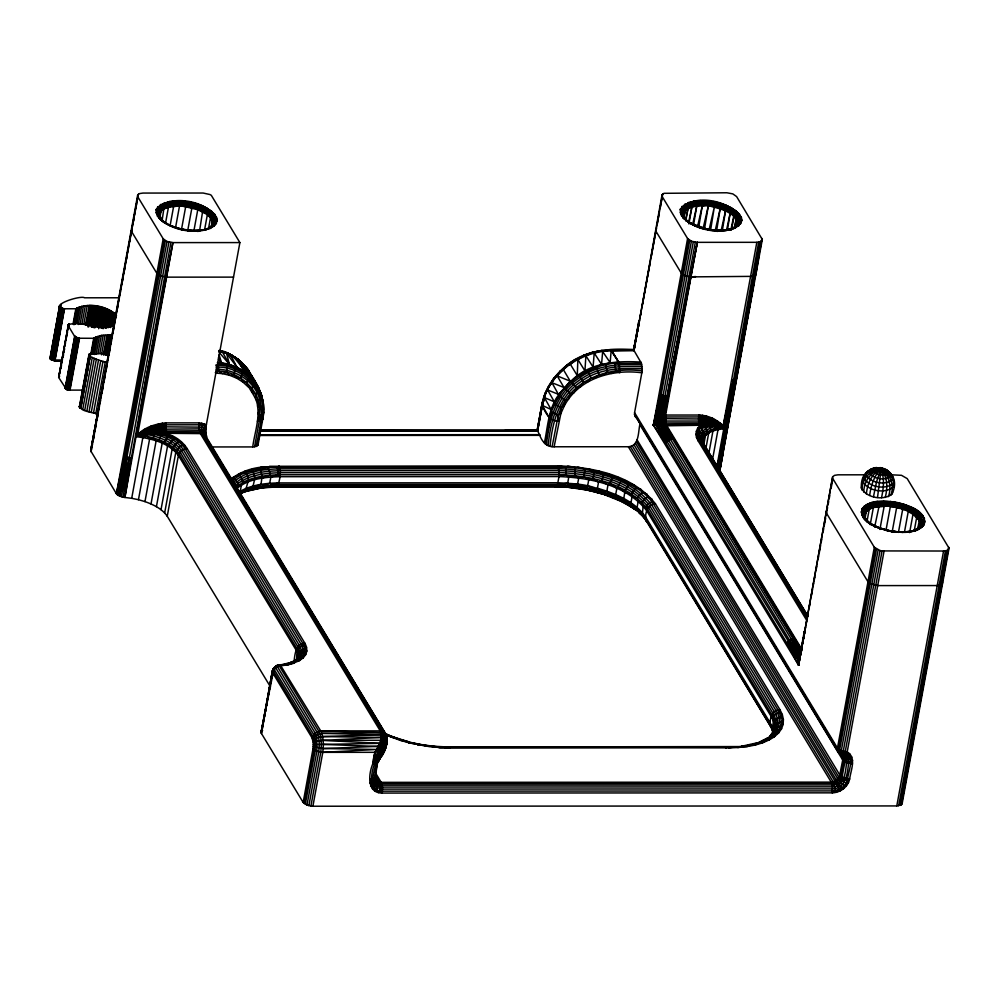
<?xml version="1.0" encoding="UTF-8"?>
<svg xmlns="http://www.w3.org/2000/svg" width="999" height="999" viewBox="0 0 999 999"><rect width="100%" height="100%" fill="white"/><g stroke="black" fill="none" stroke-linecap="round" stroke-linejoin="round"><path stroke-width="1.5" d="M80.444 405.594C78.659 411.875 93.806 411.938 98.052 414.36M239.885 242.582L172.939 242.607L167.008 241.496L163.199 238.798L137.837 196.878L137.687 194.967L139.56 193.581L142.969 193.069L203.122 193.032L209.965 194.543L211.288 195.292L239.885 242.582L204.608 434.178L386.026 734.327L386.738 740.284L380.681 749.088L379.895 756.231L377.285 762.949L372.702 764.06C368.456 773.913 366.695 793.293 382.255 793.069L832.254 792.844C840.246 792.707 847.976 786.962 849.662 779.02C850.649 770.491 856.855 757.841 847.214 751.86L841.283 750.749L837.474 748.051L634.59 412.662L642.157 370.879L641.433 363.299L633.541 349.712L639.535 320.554M158.853 216.546L159.653 212.075C165.622 205.931 174.55 207.105 182.093 205.407L182.317 201.049L195.517 203.446L207.043 208.142L214.785 214.273L217.32 220.717C208.966 240.097 157.28 230.569 156.056 209.603C168.856 192.994 211.014 200.799 217.32 220.717L213.486 222.914L211.738 226.586C219.243 206.269 160.589 195.454 159.103 216.346L160.689 218.931M216.134 221.766L216.758 217.532L211.501 211.089L201.623 205.544L188.973 201.923L188.149 202.372C177.385 198.302 148.701 202.697 159.815 219.168L167.295 224.163C145.854 212.662 166.333 198.476 182.205 202.435C193.968 201.323 231.406 217.095 206.968 229.021L210.589 228.371L216.433 223.664L216.134 221.766L214.161 226.261L210.814 226.86L209.653 228.047C233.953 203.209 137.762 190.434 163.699 221.666L163.873 222.44L161.226 219.83M687.587 238.536L653.358 425.062L798.601 665.172C797.901 660.614 796.84 654.745 800.674 651.261L672.19 438.399L665.484 424.875L664.922 421.59L664.672 416.133L697.327 242.345L756.83 242.32L760.239 241.808L762.312 239.485L736.613 196.578L732.804 193.881L726.86 192.77L663.948 193.319L662.075 194.705L662.225 196.616L687.587 238.536L691.395 241.234L697.327 242.345L665.634 415.047L666.121 424.55L801.885 649.3M735.526 227.36C747.252 205.831 679.657 193.681 684.078 218.132M737.162 212.812L734.302 215.522L737.299 222.04L736.475 226.636L737.549 220.879C730.968 209.977 717.294 208.429 706.443 205.057L706.68 200.699L719.954 203.097L731.555 207.829L739.36 213.998L741.895 220.479L738.061 222.69L736.4 225.811L741.008 223.451L741.333 217.282C729.557 200.712 694.442 192.582 680.257 209.303C681.48 230.407 733.491 239.997 741.895 220.479L741.333 217.282L736.038 210.801L726.111 205.22L713.373 201.573L712.549 202.023C701.997 199.488 678.821 199.85 681.368 215.672L687.949 222.028L695.953 226.186L684.028 218.931L680.094 212.412L680.968 211.401L680.257 209.303L681.605 208.666L681.855 206.493L683.441 206.231L684.814 204.108L686.4 204.183L688.998 202.273L690.359 202.61L694.205 201.061L695.167 201.586L696.74 206.194L693.593 224.55M716.82 466.77L723.776 428.758L723.114 426.024C716.982 419.28 707.854 415.284 698.763 415.035L665.634 415.047C660.701 415.509 655.082 419.48 656.618 424.812L653.358 425.062L660.102 393.918L688.436 239.523M252.722 446.928L256.131 446.416L258.004 445.017L262.887 418.506L263.449 403.933L261.376 394.568L258.579 387.649L249.263 372.028L241.471 362.262L231.618 355.344L218.769 350.587C234.428 351.248 239.573 366.608 249.126 376.061L248.676 379.158L246.716 382.53C249.675 390.796 256.88 397.127 257.605 406.393C259.553 420.104 254.47 433.479 252.722 446.928L210.876 446.953M215.834 371.141C241.084 369.717 267.932 396.116 257.417 421.341L260.826 420.829L262.7 419.43C266.446 402.41 259.003 385.676 249.263 372.028C242.769 361.126 231.568 353.159 219.081 350.824L232.442 355.644M372.702 764.06L374.85 752.322C380.169 747.464 386.738 740.759 385.102 732.891L380.219 730.881L320.716 730.906L315.085 732.929L312 737.824L313.261 742.532L313.049 748.538L303.159 802.422L306.968 805.119L312.899 806.23L896.79 805.931L901.373 804.819L901.922 802.122M865.421 474.812L837.961 474.825L834.552 475.349L832.666 476.735L798.601 665.172L799.038 658.391L800.811 652.597L799.125 653.084L798.601 665.172L787.075 643.368L666.033 443.281L656.168 425.337L653.358 425.062L666.033 443.281L668.531 440.184L672.19 438.399L664.635 424.862L663.811 416.321L672.889 364.498L697.327 242.345M386.576 735.601C388.124 743.793 385.389 752.684 378.484 757.642L377.285 762.949L377.984 762.15C382.48 753.483 390.821 742.931 385.102 732.891C390.409 739.735 384.39 747.677 377.909 750.823C379.433 763.186 363.311 786.25 382.58 789.11L832.579 788.885C846.178 788.76 847.851 772.127 848.576 762.062C849.225 754.919 841.495 753.446 837.399 749.837L634.515 414.46L634.59 412.662M770.179 737.137C775.736 731.168 776.373 721.615 771.852 714.834L647.364 509.04C626.985 482.917 590.746 475.861 559.34 474.637L280.407 474.775C267.67 474.937 254.545 476.423 243.057 482.305L241.383 485.089L240.247 491.308C251.973 484.665 265.759 483.129 279.021 482.917L557.942 482.767C573.438 483.703 590.322 483.753 603.983 491.92L604.532 494.73L621.128 501.373L636.201 509.777L630.681 506.206M723.139 427.684L714.235 424.175L706.355 422.852L662.749 422.977L653.358 425.062L655.769 421.228L660.102 393.918L663.061 395.629L657.292 419.505C652.022 423.526 655.606 426.398 660.689 424.75L670.279 439.085L791.308 639.173L800.886 651.872C797.127 650.948 798.488 674.525 797.989 657.092L667.082 441.608L656.168 425.337L661.55 425.649L665.409 421.054L698.538 421.041C706.793 419.18 716.857 421.815 722.714 428.034L720.878 423.663C711.076 416.72 692.994 424.263 696.503 437.437L700.062 438.249L702.422 440.996C704.72 431.83 715.746 429.795 723.776 428.758L723.114 426.024L733.578 378.971L723.776 428.758L720.142 427.36C712.275 427.984 698.551 434.415 703.82 444.13L807.342 615.272M165.634 222.615L168.444 207.293L171.878 205.682L173.626 206.418L176.798 205.282L175.874 200.886M137.687 194.967L90.709 450.811L116.408 493.718L118.257 495.429L123.064 497.215L124.887 497.465L136.039 436.675C153.446 428.121 175.986 431.618 187.113 448.539L304.882 643.231C313.112 658.466 292.507 665.309 280.682 664.71C276.923 664.722 273.202 667.195 272.377 670.991L261.463 733.503L303.159 802.422M376.111 763.548C380.869 755.893 387.487 749.213 386.975 739.397C386.301 724 386.064 748.701 384.827 749.887L374.2 760.701L373.002 762.936L374.55 763.935C371.004 772.627 367.969 791.233 382.505 791.158L832.504 790.921C839.46 790.821 846.228 785.801 847.664 778.895C848.251 771.016 854.857 759.003 845.891 753.283L845.216 751.735L882.067 550.924L943.568 551.023L946.99 550.511L949.05 548.201L907.204 478.608L901.498 475.312L891.358 474.8M740.709 221.541L739.472 224.138L735.127 228.184L727.434 230.045L730.132 213.349L727.197 210.602L725.524 210.839L722.539 208.554L720.167 208.741L717.382 206.905L714.31 207.168L711.95 205.719L702.297 205.856L701.111 204.92L700.187 200.524M372.789 785.963L370.629 786.163L375.424 778.97L376.96 783.216L374.463 788.136L372.477 789.023L372.789 785.963L375.874 781.805L375.037 775.449M874.712 526.71L879.157 505.756L878.296 501.998L877.472 501.436L867.469 504.095L861.9 508.928C859.215 523.114 878.72 528.334 889.297 531.043C900.761 532.679 916.046 534.615 924.25 524.55C926.935 510.364 907.417 505.144 896.852 502.435C885.376 500.799 870.104 498.863 861.9 508.928L862.224 511.076L864.272 513.124L865.234 519.193M773.388 733.366C774.924 727.709 774.487 721.653 771.265 716.633L646.778 510.826C626.448 484.815 590.384 477.797 559.09 476.56L280.157 476.698L278.259 474.8L277.36 467.22C261.513 465.297 243.818 468.881 231.206 479.045M383.104 752.11L383.766 751.698L377.984 762.15L381.381 754.769L380.681 749.088C384.453 746.116 388.536 741.121 386.463 735.988L386.163 740.446M892.119 493.868C905.456 464.797 859.352 456.668 861.375 488.099C866.433 497.977 883.778 501.098 892.119 493.868L892.494 492.032M377.984 762.15C381.993 753.683 389.585 745.129 386.026 734.565L203.946 434.528C202.173 431.368 203.746 426.873 206.456 424.725L199.35 422.877L166.221 422.902C155.27 423.776 142.82 427.634 136.039 436.675C151.349 438.486 168.619 442.545 178.396 455.457L296.166 650.137L297.615 653.471L296.928 659.715L299.388 654.357L306.918 651.086L304.832 648.701L302.909 643.468L185.14 448.776C179.021 439.672 168.494 435.114 158.341 432.105L142.183 434.353L140.747 432.317L153.247 426.723L162.862 424.837L199.101 424.8L206.194 426.561M270.492 686.925L167.245 516.246L178.396 455.457L181.481 450.561L185.14 448.776L184.69 445.292L182.467 445.267L181.431 442.12L178.746 441.845L177.385 439.073L174.101 438.611L172.627 436.226L168.619 435.639L166.284 430.794L166.221 422.902L145.467 433.578L143.769 430.631L137.825 433.916L136.039 436.675L145.829 379.258L172.939 242.607L137.825 433.916L142.857 437.512L147.103 436.338C158.841 439.173 171.666 443.406 178.983 453.658L296.753 648.351L298.439 652.946L296.928 659.715M199.35 422.877L199.138 428.883L200.387 433.603L380.219 730.881C384.727 741.982 372.402 750.886 373.501 761.812C383.903 760.127 387.475 745.054 386.238 735.801L383.766 731.805L383.454 732.467C384.365 739.735 380.257 747.739 374.85 752.322L322.789 752.347L316.858 751.236L313.049 748.538M312.899 806.23L322.789 752.347L323.439 744.417L322.677 736.563L320.716 730.906L280.369 665.059L277.16 665.384L273.064 669.13L261.463 733.503L261.126 732.617L272.452 670.691L273.639 668.206L277.16 665.384L288.286 664.785L294.368 663.111L291.521 662.325L281.094 664.81M712.712 458.504L718.019 429.632L723.114 426.024L713.373 419.705L698.763 415.035L699.25 424.538L705.531 435.289L703.858 444.405M890.708 495.442C895.678 483.853 888.448 469.93 876.248 467.507L871.915 468.718L867.532 471.578L864.185 475.899L862.636 481.181C867.694 491.071 885.039 494.193 893.393 486.963L893.893 481.481L892.357 476.236L889.31 471.978L885.688 469.28C883.74 468.019 873.938 466.521 877.909 470.791C879.669 472.689 887.287 471.84 883.391 468.818C871.628 468.581 861.725 478.121 862.062 490.072M296.491 659.552L297.565 649.899L300.1 646.877L303.833 645.229L306.606 647.227L304.832 648.701L303.259 657.991L297.44 658.641L292.932 661.85C299.912 659.352 306.094 651.348 300.986 644.155L183.217 449.463C175.374 438.823 161.925 432.617 148.764 432.967L136.039 436.675L172.939 242.607M249.038 489.822L240.272 493.518L247.902 490.709L253.084 486.026L256.681 486.7L278.609 484.565L559.702 484.453L577.522 485.839L595.392 489.398L597.427 488.199C615.347 493.593 634.577 501.073 645.641 517.045L770.129 722.839L772.402 727.722L773.139 733.366L774.6 721.428L777.172 718.518L780.968 717.045L782.354 714.685L779.982 709.715L655.481 503.908C632.916 475 592.819 467.207 558.054 465.834L269.605 466.308L268.394 467.682L252.26 470.392L233.279 477.16L238.087 483.354L238.474 485.277L236.726 488.561C248.751 478.658 265.16 477.06 280.157 476.698L280.382 470.691L279.121 465.971L277.36 467.22L260.652 467.282L259.99 468.743L262.15 476.211L261.001 484.315L238.836 493.531M691.395 241.234L658.953 417.982L658.016 419.605L658.566 424.75L659.69 425.562L660.689 424.75L666.121 424.55L708.815 424.063L710.876 430.007L708.728 432.929L705.669 449.65M646.778 510.826L645.891 506.83L648.339 503.671L651.922 501.773L655.481 503.908C647.352 503.996 644.517 513.886 646.003 520.491L771.415 727.734L645.566 518.831C632.454 499.25 607.954 494.293 587.624 485.864L588.773 479.645L592.782 478.521L598.576 481.98L601.523 480.806L604.095 473.713L608.091 473.688C624.163 482.017 643.256 487.999 653.521 504.145L778.009 709.952C793.556 740.159 746.715 747.989 726.648 747.19L439.435 747.027M773.288 733.666C770.491 728.209 774.787 722.664 773.051 717.045L775.574 714.01L779.295 712.337L779.982 709.715C772.327 709.715 769.792 718.331 770.054 724.637L773.588 732.255L770.491 726.298M375.424 778.97L375.999 780.494L381.206 782.354L831.218 782.13L835.102 781.193L839.347 776.997L842.719 760.014L842.344 756.568L840.746 753.895M865.621 520.204L864.984 517.769L861.712 515.122L864.048 506.281L872.002 502.447L873.263 502.859C890.284 498.888 908.915 504.358 922.452 515.084L925.037 521.565L922.102 527.197L915.584 529.632L914.522 530.769L915.658 530.931M705.531 435.289L707.392 431.955L703.883 423.938L704.745 416.933L702.409 415.272L701.685 416.533L698.513 416.958L665.384 416.97L662.674 421.79L656.618 424.812L668.531 440.184L661.55 425.649L665.908 425.761L801.972 650.699L801.298 650.911L793.231 638.486L788.124 641.708L797.876 659.602L798.601 665.172L800.274 654.882L798.238 661.9M832.666 476.735L798.601 665.172L798.863 656.256L800.249 652.472L793.231 638.486M642.157 370.879C611.076 366.645 575.274 377.61 561.176 407.767L560.839 413.623L554.12 446.778C546.977 447.29 542.032 441.595 539.76 435.352L537.175 429.907L542.12 403.421C545.267 387.912 554.957 374.488 567.32 364.885C585.876 349.65 610.789 348.176 633.716 349.687L638.948 323.464M114.448 324.875C100.437 331.905 85.265 321.428 70.879 324.013L68.694 324.513L58.666 377.385L68.419 324.725L58.716 377.56L66.384 389.26L69.68 390.109L82.792 390.109M108.079 355.02L112.125 335.252L101.324 335.402L93.719 338.299L78.459 338.236L74.663 336.401L68.232 325.749L69.043 324.325L68.194 328.896M246.928 368.469L254.658 381.343L253.971 384.802L251.698 387.849L252.685 392.919L255.594 393.956L258.104 391.283L258.866 388.599L249.263 372.028L251.261 375.836M259.503 430.332L537.387 430.507L541.92 404.408L544.817 394.48L553.871 378.072L555.194 377.884M320.716 730.906L380.919 732.629L386.188 737.15C386.738 740.684 382.792 752.172 378.946 746.34L323.289 748.513L313.299 746.615M701.685 416.533L701.523 424.138L720.142 427.36L718.019 429.632L715.159 428.459L714.947 426.448L718.556 422.602M216.159 218.956L212.962 221.129L211.738 226.586M588.773 479.645L583.828 476.748L578.783 477.934L574.812 475.499L568.818 476.898L565.884 474.787L565.659 467.22L558.054 465.834L559.34 474.637L557.542 484.428L555.694 486.85L276.76 486.988L261.588 487.899L241.246 492.47M206.431 439.335L205.956 429.445L201.648 427.147L165.896 426.86C155.844 425.312 145.155 429.57 137.113 435.489L147.178 429.795L151.361 426.136L156.468 425.836L158.741 423.801L159.678 425.199L161.501 434.353L159.103 439.835L156.131 440.809L144.967 501.598C153.334 504.645 162.075 508.653 167.245 516.246M386.226 742.519L384.59 739.71L381.094 737.437L323.226 740.346L380.557 740.309L380.956 742.07L384.078 745.616L384.915 745.192L384.116 751.648L374.55 763.935L375.062 759.59L377.235 758.99C378.559 760.027 381.056 757.866 379.233 756.892L379.233 758.079C384.39 754.42 384.303 747.252 379.62 743.356L323.226 740.346L317.232 740.983L313.261 742.532M737.087 224.85L737.299 222.04L737.524 223.451M863.373 508.454L865.559 511.638L864.447 517.145C865.908 495.354 925.773 506.431 919.642 526.96L921.228 523.813L923.888 522.639L924.437 518.356L919.192 511.888L914.784 508.903L903.371 504.07L890.159 501.436L890.309 506.793L886.088 529.77M919.642 526.96L920.666 521.977L923.85 519.792M107.28 355.02L102.934 353.546L89.435 354.021L79.783 407.604L89.485 355.382M273.788 669.642L272.977 669.867L270.654 682.404M116.521 315.384C106.294 305.444 88.574 302.335 75.849 308.766L64.51 308.766C47.378 305.644 80.857 294.955 84.578 297.802L118.856 297.777M616.708 350.149L609.178 349.987L611.163 350.661L610.152 362.649C593.556 368.044 576.46 374.5 564.934 388.449C548.638 401.411 548.339 424.35 544.38 442.969M805.594 627.31L798.601 665.172L798.613 658.703L800.811 652.597M595.392 489.398L595.491 492.07L610.839 496.241M702.747 444.268L702.035 437.937L696.291 431.218L698.638 430.744C703.009 432.804 704.345 438.324 702.584 442.569M798.601 665.172L799.287 656.118L800.798 653.808L798.638 661.575L800.211 655.219L797.876 659.602L787.075 643.368L788.124 641.708M253.084 486.026L254.995 477.734L252.41 468.893L259.99 468.743M206.643 438.723L205.095 431.131L199.138 428.883L157.355 429.233L144.63 432.142L138.362 434.415L137.55 435.901M832.829 478.646L874.325 547.252L880.044 550.549L842.919 753.034L842.781 754.37L846.478 759.54L846.528 762.712C845.591 771.49 844.667 786.688 832.479 786.837L382.467 787.075C377.747 787.324 373.426 782.904 374.488 778.146L377.834 760.251L383.653 752.647L385.402 748.875L386.925 737.687M215.309 372.565L218.581 371.241L218.244 363.673L221.553 362.849C236.825 364.885 251.461 373.701 258.579 387.649M159.103 216.346L159.415 213.474L163.973 208.029L162.163 204.52L160.589 204.445L159.228 206.556L157.642 206.818L157.405 208.978L156.056 209.603L159.078 214.535L159.415 213.474M262.962 413.586L257.305 445.804M272.889 670.242L261.126 732.617L274.151 667.819L277.435 666.258L288.286 664.785L287.724 663.935L276.224 665.921L272.452 670.691L273.813 669.38M375.387 776.435C373.851 780.818 377.634 785.476 382.192 785.177L832.204 784.952C836.725 784.889 841.133 781.618 842.07 777.122L844.867 761.925C846.84 754.932 835.888 754.857 837.474 748.051L874.325 547.252M254.595 381.905C248.289 373.464 238.636 369.168 229.533 364.523L222.215 351.685L218.893 350.674L227.073 353.022L237.912 359.328C245.367 371.878 257.23 381.855 261.838 396.004L260.976 398.439L258.304 400.699L257.605 406.393L259.765 407.917L262.537 406.118L263.449 403.933M259.765 407.917L258.154 413.773L259.965 415.459L259.265 421.203L254.558 446.79M262 420.217C268.544 392.457 243.581 365.909 215.896 367.058M574.812 475.499L575.287 467.982L578.084 467.12L613.149 476.673L617.394 476.973L621.678 480.094L626.073 480.719L629.532 483.903L633.99 484.865L636.6 488.036L640.996 489.323L642.744 492.445L646.977 494.043L647.889 497.052L651.835 498.938L651.922 501.773M798.463 661.738L800.798 653.808M693.306 241.833L664.959 396.241L662.412 415.809L658.416 421.016L653.358 425.062L658.016 419.605L665.634 415.047M417.782 745.192L417.919 743.943L399.675 740.147L386.65 735.264M554.333 377.809L544.967 393.693L542.195 405.731C545.604 412.612 549.587 421.99 558.816 421.191L558.229 415.309L561.176 407.767L564.11 406.243C578.583 378.259 612.487 368.843 641.907 372.789M383.841 751.236L379.857 757.941L378.484 757.642L375.349 761.625L374.2 760.701L374.85 752.322C379.508 746.428 383.791 738.835 382.093 731.106L202.273 433.841L201.386 430.994L201.898 423.089L199.101 424.8M156.781 211.688L155.894 212.7L157.367 214.573L157.168 215.934L163.711 222.253C176.373 229.77 191.533 231.293 205.894 229.895L212.5 226.586M604.095 473.713L598.326 470.929L594.667 471.253L588.274 468.718L585.002 469.33L583.828 476.748M188.149 202.372L187.55 206.081L185.664 206.768L176.798 205.282M640.871 362.075C619.03 360.826 595.516 362.013 577.272 375.599C563.598 385.914 555.107 401.623 549.075 417.382L542.257 405.394L542.245 402.847L548.813 385.676L550.374 385.127M807.429 618.681L699.899 440.921L696.503 437.437L698.014 440.684L702.896 442.707L704.258 445.804C697.352 437.724 703.071 428.096 711.363 424.388L717.195 424.438L721.778 427.06L708.815 424.063L708.953 423.101L717.906 423.414L722.427 426.523L711.875 422.702L698.538 421.041M900.136 531.98C886.925 531.393 873.538 527.772 863.698 518.394L861.101 511.913L862.224 511.076M712.549 202.023L711.95 205.719M798.563 661.65L799.038 658.391M294.83 662.449L295.03 661.076C299.613 657.28 303.384 650.948 299.25 645.254L181.481 450.561C173.214 439.585 158.903 433.491 145.467 433.578M165.347 240.709L125.787 456.243L119.655 496.178L167.008 241.496M304.832 648.701L299.525 651.373L297.864 656.693L298.301 655.881M163.199 238.798L116.408 493.718L124.488 455.319L118.257 495.429L125.787 456.243L124.488 455.319L164.048 239.785M125.787 456.243L127.447 457.03L121.291 496.778L129.358 457.642L168.918 242.095M689.735 240.447L656.243 421.228L653.358 425.062L660.689 416.745L663.061 395.629L666.995 396.615L664.085 415.247L665.384 416.97L662.712 424.787L672.19 438.399L663.711 424.825L662.412 415.809L666.995 396.615L695.329 242.22M79.558 407.342L79.783 405.931L80.507 408.179L90.022 356.356L88.886 355.12L89.435 354.021M97.89 415.684L98.364 412.699L96.878 420.329M265.672 711.063L266.146 708.091M266.608 705.107L267.307 700.649L266.77 701.485M542.357 405.594L542.819 402.647L542.257 405.394L551.123 409.515L551.473 412.05L545.229 443.956M127.447 457.03L129.358 457.642L123.064 497.215L131.381 458.017L170.941 242.482M664.884 415.097L672.889 364.498L690.771 276.885L753.908 276.348L755.781 274.95L759.24 253.609M716.745 230.007L720.167 208.741L715.359 229.945M722.339 230.644L725.524 210.839L721.178 230.469M703.159 436.888L702.484 441.034C700.162 433.266 708.491 428.034 714.947 426.448L706.318 423.913L700.511 427.772L697.589 428.359L698.638 430.744L698.326 437.412L699.899 440.921M92.969 327.41L96.428 306.006L92.058 327.272M97.652 326.835L100.874 306.905L96.803 326.611M99.85 327.46L103.072 307.517L98.701 328.721M717.419 468.281L758.678 242.183M86.901 325.249L90.16 305.432L85.789 325.237M88.674 326.885L92.158 305.519L87.825 326.835M104.258 327.472L107.268 309.028L103.247 328.683M104.758 354.795L108.017 334.965L103.646 354.77M106.781 354.895L110.027 335.052L105.994 354.845M587.624 485.864L586.176 489.935L598.688 492.557M704.47 229.221L708.254 206.194L703.046 228.734M106.156 328.359L109.191 309.915L105.494 328.034M108.142 327.772L110.951 310.851L107.605 327.46M544.817 394.48C555.968 368.706 583.778 351.086 611.8 350.649L633.953 350.649L662.075 194.705M661.4 394.842L657.292 419.505L658.016 419.605L653.358 425.062M698.701 227.31L702.297 205.856L706.443 205.057M731.43 229.92L734.302 215.522M798.763 661.425L800.274 654.882M109.965 327.222L112.537 311.838L109.515 326.923M91.833 447.627L92.333 444.655M92.832 441.695L98.127 410.502M111.588 326.698L113.936 312.837L111.239 326.423M268.232 696.216L267.62 699.163L272.377 670.991M718.631 469.38L760.239 241.808M634.515 414.46L838.748 752.934L844.18 757.467L849.412 756.867L849.887 754.058L843.094 756.056L837.836 751.51M382.605 743.606L383.216 738.548L381.218 734.839L321.815 733.353L316.021 735.014L312.562 739.035M734.577 228.284L736.45 218.207L739.535 215.759M641.433 363.299L614.71 363.474L610.152 362.649L601.997 350.549C581.68 353.584 562.674 365.085 551.935 382.717L559.24 395.854L565.297 400.549L568.518 399.225L570.491 393.793L573.975 392.757L576.623 387.687L580.344 386.988L583.553 382.367L587.462 382.055L591.121 377.947L595.154 378.084L599.163 374.538L603.234 375.174L607.467 372.215L611.5 373.401L615.846 371.041L619.755 372.802L619.268 363.311L611.8 350.649L633.766 350.299L638.823 321.341L633.628 350.037L600.936 350.612L592.045 352.472L583.354 355.519L583.428 356.193M688.923 223.988L691.87 207.18L690.359 202.61M719.455 470.279L754.32 280.894L719.705 471.278M685.739 220.979L688.199 207.692L686.4 204.183M542.12 403.421L537.262 430.232L260.177 430.032M683.716 218.494L685.514 209.553L683.441 206.231M759.789 250.587L761.962 238.499M91.059 451.785L137.837 196.878L90.709 450.811L97.939 411.438M51.523 359.802L49.975 358.341L59.64 305.781L61.039 307.992L51.523 359.802L53.334 360.402L54.995 360.577L64.51 308.766M50.087 358.604L59.528 306.668L60.802 307.879L51.299 359.69M50.275 358.878L59.678 306.93L60.802 307.879L59.528 305.969L61.039 307.992L59.578 305.869M50.387 359.016L60.427 304.845M50.537 359.153L60.04 307.342L60.802 307.879L59.49 306.069L60.802 307.879L60.202 307.48L50.699 359.29M50.887 359.428L60.39 307.617M51.086 359.565L61.364 303.958M51.761 359.915L61.276 308.104M52.023 360.015L61.526 308.204M52.273 360.115L61.788 308.304M52.535 360.202L62.05 308.391M52.797 360.277L62.313 308.466M53.072 360.352L62.575 308.541M53.334 360.402L62.837 308.591M53.596 360.452L63.099 308.641M53.846 360.502L63.349 308.691M63.599 308.716L54.096 360.527L61.751 360.552L54.333 360.552L63.836 308.741M64.073 308.753L54.558 360.564L61.926 360.577L54.783 360.577L64.298 308.766M62.487 359.428L58.916 376.536M62.925 356.443L64.436 348.763M64.885 345.779L65.559 342.669M65.996 339.685L67.52 332.005M67.957 329.021L68.919 324.388M60.927 368.519L61.488 365.472M62.887 357.854L63.574 354.757M63.998 351.76L64.56 348.713M73.052 324.001L75.849 308.766M73.614 323.601L76.411 308.354M73.951 324.737L77.023 307.979M74.613 324.375L77.685 307.617M75.325 324.051L78.397 307.28M76.886 323.464L79.957 306.705M76.049 337.525L74.663 336.401L76.561 337.749L67.058 389.56L65.147 388.211L67.42 389.697L76.923 337.887L74.663 336.401L76.386 337.674L66.883 389.485L65.147 388.211L67.607 389.76L77.11 337.937L74.663 336.401L76.211 337.6L66.708 389.41L65.147 388.211L67.795 389.81L77.31 337.999L74.663 336.401L75.899 337.45L66.546 389.335L65.147 388.211L74.663 336.401L77.697 338.099L68.182 389.91L65.147 388.211L66.234 389.173L75.749 337.362L74.663 336.401L77.497 338.049L67.994 389.86L65.147 388.211L66.384 389.26M65.959 388.998L75.474 337.187M78.297 324.513L81.656 306.231M80.107 324.151L83.454 305.869M68.569 389.985L78.084 338.174M68.956 390.047L78.459 338.236M69.331 390.085L78.834 338.274M69.68 390.109L79.196 338.299M81.98 323.901L85.34 305.619M70.017 390.122L79.533 338.311M83.904 323.751L87.263 305.469M85.552 325.237L89.198 305.419M87.5 325.274L91.146 305.469M89.56 325.412L93.194 305.607M91.421 327.173L95.33 305.844L90.884 325.562M93.619 327.522L97.527 306.181M89.86 356.256L80.345 408.067L79.783 405.931L79.371 406.93L88.986 354.445M89.298 354.121L79.483 407.205L79.783 405.931L80.195 407.967L89.698 356.156M89.41 355.919L80.045 407.842L79.783 405.931L79.371 406.93M80.669 408.266L90.022 356.356M80.844 408.354L90.185 356.456M90.921 353.534L93.719 338.299M96.116 326.448L99.75 306.643L94.93 327.784M91.196 354.657L94.281 337.899M91.821 354.27L94.893 337.512M92.482 353.921L95.554 337.15M82.767 409.29L92.27 357.48L90.36 356.543M93.194 353.584L96.266 336.825M98.339 327.01L101.973 307.205M94.468 354.52L97.827 336.238M84.765 410.177L94.281 358.366L92.27 357.48M100.524 327.672L104.158 307.867M96.166 354.046L99.525 335.764M86.863 411.026L96.366 359.215L94.281 358.366M97.964 353.683L101.324 335.402M102.622 328.434L106.256 308.629L101.811 328.147M89.011 411.813L98.526 360.002L96.366 359.215M99.85 353.434L103.209 335.152M104.895 327.747L108.242 309.465M101.498 354.82L105.132 335.002M91.221 412.537L100.737 360.726L98.526 360.002M107.018 327.135L110.09 310.377M103.421 354.77L107.055 334.952M108.978 326.573L111.776 311.338M93.469 413.211L102.984 361.401L100.737 360.726M105.37 354.807L109.003 335.002M110.464 327.572L113.262 312.337M95.754 413.823L105.257 362.013L102.984 361.401M112.325 325.549L114.56 313.349M107.43 354.945L111.064 335.14M91.858 447.602L92.407 444.567M92.969 441.533L94.368 433.966M94.93 430.931L96.316 423.351M98.889 409.79L99.388 406.655M99.95 403.584L100.524 400.512M101.96 393.032L103.334 385.177M103.921 382.355L105.307 374.438M105.882 371.69L107.28 363.698M107.842 360.639L108.404 357.567M108.966 354.495L110.377 346.828M110.939 343.756L111.501 340.696M112.899 333.029L114.311 325.362M116.284 314.623L114.061 325.449M116.846 311.551L118.257 303.883M118.819 300.811L119.38 297.752M119.942 294.68L120.504 291.608M121.915 283.941L123.327 276.273M123.888 273.202L125.287 265.534M125.849 262.462L127.26 254.795M127.822 251.736L128.384 248.664M129.795 240.996L130.357 237.924M130.919 234.865L132.043 228.721L131.506 231.418L156.855 273.339L160.664 276.036L166.608 277.148L233.541 277.123M132.879 224.213L134.253 216.708M134.803 213.711L135.352 210.702M135.901 207.705L136.463 204.695M137.837 197.19L138.386 194.181M159.74 218.581L161.301 209.877L159.228 206.556M162.238 219.555L163.973 208.029M170.255 224.8L173.626 206.418M175.537 227.685L179.47 206.244M129.358 457.642L131.381 458.017L124.887 497.465L131.706 498.314L142.857 437.512L140.809 435.252L154.433 433.966L168.619 435.639L164.498 442.145L162.175 443.156L151.011 503.946M181.443 229.745L185.664 206.768L182.093 205.407M187.65 230.956L191.87 207.979L192.944 207.255L194.093 203.671M144.967 501.598L138.461 499.7L149.625 438.911L147.103 436.338L140.809 435.252M193.818 231.244L197.752 209.79L199.738 205.469M199.625 230.519L202.697 210.914L204.832 207.705M204.508 230.182L207.33 214.86L206.643 213.249L209.178 210.277M156.418 506.668L167.582 445.879L174.101 438.611M208.529 228.559L210.502 217.832L209.753 215.809L192.944 207.255M211.214 227.01L212.337 220.879L211.888 218.469L214.96 216.021M161.014 509.69L172.178 448.901L175.587 444.18L178.746 441.845M164.66 512.912L175.824 452.122L179.008 447.327L182.467 445.267M239.148 494.218L242.994 492.132L246.116 488.374L248.589 479.782L247.652 475.836L245.017 471.103L252.26 470.392M256.131 446.416C260.065 427.023 267.008 403.633 253.009 386.363C244.181 375.199 229.995 369.355 215.959 369.093M263.224 487.025L260.527 487.699L262.6 487.574L264.173 485.439L269.705 483.266L270.841 477.047L268.394 467.682M275.437 486.014L276.76 486.988L278.072 485.851L280.157 476.698M263.686 720.404L267.307 700.649L261.226 731.78L263.124 723.438M267.595 699.125L270.105 685.439M293.943 662.3C294.855 655.394 295.242 643.406 304.882 643.231L303.833 645.229M304.008 803.408L313.898 749.525L313.823 739.597L312.587 736.026L272.864 670.379L272.615 672.714L312 737.824M305.307 804.332L315.197 750.449L315.11 738.611L313.636 734.365L273.951 669.105L280.369 665.059L278.796 664.947L277.435 666.72L316.82 731.83L318.656 737.112L319.368 744.442L318.756 751.835L308.866 805.718M306.968 805.119L316.858 751.236L316.758 737.761L315.085 732.929L275.699 667.819L275.637 666.832L277.435 666.72M310.889 806.106L320.779 752.222L321.428 744.417L320.679 736.713L318.743 731.143L279.358 666.033L277.959 665.434L281.331 665.796L281.718 664.922M378.134 759.128L375.087 778.296L369.755 782.841L371.815 783.391M260.402 430.981L537.587 430.844L542.819 402.647L537.762 430.169M546.528 444.867C548.688 419.23 557.017 391.633 580.194 377.347C598.089 364.61 620.754 363.773 641.857 364.91M548.189 445.666C550.337 420.392 558.366 393.082 581.268 378.983C598.925 366.408 621.328 365.696 642.132 366.795M550.087 446.266C552.247 421.478 559.89 394.53 582.417 380.694C599.762 368.319 621.803 367.782 642.232 368.831M552.11 446.653L558.229 415.309L560.839 413.623L564.11 406.243L565.297 400.549M567.682 483.116L559.702 484.453L557.966 486.863L554.37 485.864L555.694 486.85L567.257 487.312L568.531 484.865L567.682 483.116L568.818 476.898M578.783 477.934L576.698 488.336L566.858 487.087L574.413 487.162M597.427 488.199L598.576 481.98M603.983 491.92L606.855 491.133L607.991 484.915L609.914 483.553L613.149 476.673M633.953 350.649L662.225 196.616M634.402 348.501L634.939 345.554M636.288 338.199L636.838 335.264M637.374 332.317L638.998 323.489M640.384 315.946L640.946 312.874M642.345 305.207L643.756 297.527M644.318 294.455L645.729 286.788M646.291 283.716L646.852 280.644M647.427 277.572L648.826 269.905M649.387 266.833L649.962 263.761M651.36 256.094L652.772 248.414M653.334 245.342L654.745 237.675M655.307 234.603L656.43 228.459L655.881 231.156L681.243 273.077L685.052 275.774L690.771 276.885M657.267 223.951L657.817 220.954M658.366 217.944L658.915 214.947M660.289 207.43L662.774 193.918M619.755 498.239L620.379 500.749L629.582 505.494L627.509 504.545L626.698 501.935L623.788 498.501L619.755 498.239L615.696 494.58L616.845 488.374L621.678 480.094M623.788 498.501L625.112 490.259L629.532 483.903M554.12 446.778L628.334 446.74C639.298 446.303 638.111 432.018 639.835 424.625L842.719 760.014L846.528 762.712L852.459 763.823L850.624 762.249L842.719 760.014M641.857 514.298L633.828 508.641L630.968 502.797L632.105 496.578L631.668 494.093L633.716 490.571L636.6 488.036M638.436 511.663L644.879 518.394L639.223 512.937L637.075 507.38L638.224 501.161L637.374 498.189L639.585 494.78L642.744 492.445M642.744 516.046L646.915 521.928L642.345 514.423L643.144 505.944L642.132 502.447L644.48 499.163L647.889 497.052M708.753 453.821L712.936 431.031L715.159 428.459L715.521 426.086L711.363 424.388L713.373 419.705L712.449 418.256L704.17 419.018L664.71 418.668L660.489 419.992L654.72 423.588M723.114 426.024L756.83 242.32M719.68 468.931L761.413 241.196M719.692 471.64L722.752 455.02M762.312 239.485L719.73 470.729M801.21 651.211L801.76 648.226M803.121 640.784L803.671 637.799M806.156 624.275L806.705 621.241M807.267 618.206L807.829 615.172M809.215 607.592L809.777 604.557M811.163 596.965L812.562 589.385M813.111 586.351L813.673 583.316M814.222 580.282L814.784 577.247M816.183 569.655L816.732 566.62M818.131 559.04L818.681 556.006M819.242 552.971L820.629 545.379M821.19 542.357L821.752 539.323M823.139 531.73L823.7 528.696M824.25 525.661L825.649 518.081M826.198 515.047L826.76 512.012M827.035 510.489L827.584 507.492M828.134 504.483L828.695 501.486M829.245 498.476L829.794 495.467M831.168 487.962L832.554 480.457M863.011 479.345L861.375 488.099M863.76 492.045C863.898 480.806 871.54 470.791 882.529 468.406L887.474 470.679M866.358 493.881C867.332 484.265 871.315 473.526 880.743 469.33L886.987 470.192L890.509 473.376L892.944 477.947L893.531 483.254C885.464 490.247 868.718 487.225 863.823 477.672C868.256 469.255 879.744 467.182 887.836 471.178L890.996 474.775L890.733 476.073C884.839 481.193 872.564 478.983 868.993 471.99L870.254 469.58L874.687 467.894C881.955 468.531 889.722 472.427 892.619 479.545C885.401 485.801 870.379 483.104 865.996 474.537L866.32 472.952C872.152 467.207 881.667 468.181 888.186 472.165L887.999 473.089C883.815 476.71 875.149 475.149 872.614 470.204L873.513 468.494C887.824 466.958 892.744 485.764 888.361 496.653M864.11 517.307L864.672 514.248L867.644 509.552L865.658 506.156M864.884 519.293L866.283 511.638L870.691 507.829L889.672 505.756M869.679 495.454C870.903 485.439 874.25 475.287 881.543 468.094L882.429 468.718M869.23 522.664L874.487 525.711L866.957 521.59L869.217 509.453L874.575 506.543L878.371 506.805M873.488 496.665L876.485 481.968L880.743 469.33L880.094 467.507L879.57 468.181M870.216 524.675L873.313 507.817M877.534 497.427L880.806 471.715L880.743 469.33L879.457 467.832L876.735 467.994M881.543 497.677C883.491 488.449 884.939 478.184 880.743 469.33C887.899 476.71 887.699 488.099 885.239 497.427M875.174 548.239L838.323 749.038L838.573 752.359L843.131 754.982L847.214 751.86L884.065 551.061M879.907 529.433L884.127 506.456L883.603 501.086M876.473 549.15L839.622 749.962L839.697 753.159L841.895 755.144L843.131 754.982L841.445 754.844L841.283 750.749L878.133 549.937M375.999 780.494L378.346 782.754L381.768 783.578L831.767 783.341L837.199 781.543L840.559 777.06L843.668 760.139L842.944 756.942L841.433 755.132L842.944 756.942M892.082 532.317L896.59 507.804L895.204 506.543L879.157 505.756M898.438 532.417L902.659 509.44L900.623 507.817L890.309 506.793M904.57 531.53L908.228 511.613L905.756 509.527L896.59 507.804M909.614 532.604L912.999 514.223L910.364 511.613L902.659 509.44M914.21 530.906L916.732 517.12L920.266 513.886M917.569 529.37L919.542 519.28L922.626 516.845M919.867 526.298L920.429 523.239L917.407 516.595M896.79 805.931L943.568 551.023M898.638 805.806L945.416 550.899M900.199 805.419L946.99 550.511M901.373 804.819L948.713 547.215M902.072 804.033L949.05 548.201M117.145 494.592L124.488 455.319M895.204 506.543L895.903 502.847M681.605 208.666L683.853 211.763L682.704 217.957C682.18 210.027 690.272 207.617 696.166 205.332M537.387 430.507L542.157 405.944M683.915 216.945L685.102 210.851L683.853 211.763M112.75 325.936L115.122 313.861M635.414 443.281L838.673 780.256L844.118 785.726L843.518 788.798L841.645 787.899L837.199 781.543L633.965 444.717M666.121 424.55L663.673 423.738L654.807 424.438L660.489 419.992L662.886 416.633L666.995 396.615M734.365 228.134L736.163 219.093M719.143 470.492L721.865 456.73L719.118 457.717L717.007 468.344M591.895 353.234L592.357 352.21L594.218 353.009L601.548 364.335L605.506 364.76L618.718 362.088L611.376 350.649M718.256 469.518L720.691 457.342M803.546 637.712L799.25 658.416M262.7 419.43L263.661 412.2M258.004 445.017L257.854 443.106M542.245 402.847L544.28 400.661M826.335 511.276L826.485 513.186L867.981 581.793L870.141 583.691L877.734 585.601L937.237 585.564L940.646 585.052L942.706 582.742M804.145 632.055L804.332 631.131L799.974 655.369L800.936 652.697M893.393 486.963L893.768 485.114M845.216 751.735L844.492 754.345L841.133 753.845M90.21 325.474L94.256 305.706M94.268 327.647L98.639 306.406M101.174 327.897L105.22 308.229M147.103 436.338L147.527 434.328L146.741 433.966M685.739 219.343L687.924 208.754L685.514 209.553M730.931 229.708L733.741 216.146L731.181 212.949L733.716 209.977M113.149 326.323L115.647 314.373M664.959 396.241L660.689 416.745L661.912 417.058L662.749 422.977L657.879 425.462L667.082 441.608M726.573 229.932L730.132 213.349L731.181 212.949M688.611 222.228L691.87 207.18L701.111 204.92M592.782 478.521L594.667 471.253M773.838 730.881L776.073 724.15L781.393 721.653L783.403 719.58L782.354 714.685L779.295 712.337M692.657 224.425L696.74 206.194L702.297 205.856L697.452 227.01M108.741 355.095L109.428 352.06M79.47 406.268L79.658 406.031M709.065 229.97L714.31 207.168L710.576 230.257L707.754 229.745M385.04 749.575L384.315 751.198L385.814 747.115L385.164 744.467L385.09 748.526L385.701 745.754M215.559 373.102L222.253 373.601L226.536 372.402L227.01 370.404L226.973 364.947L221.553 362.849L217.37 362.562M375.249 777.434L378.346 782.754L376.735 789.772L378.484 792.607C382.255 786.962 379.37 780.069 375.299 775.461M717.382 206.905L718.531 203.321M383.042 747.19L381.281 753.82L382.842 753.246M900.623 507.817L901.86 504.245M149.625 438.911L153.259 437.887L154.433 433.966L152.035 432.53L150.037 427.834M382.292 753.471L382.629 752.334M890.221 530.781L879.432 528.371M780.968 717.045L783.403 719.58L783.141 724.3L781.543 728.771L778.646 732.929L775.286 734.028L774.487 736.675C761.151 745.791 744.405 747.564 728.646 747.864L439.81 747.689L409.44 742.919L399.675 740.147L399.001 739.173L380.919 732.629L321.815 733.353M703.883 423.938L709.178 422.127L710.601 418.544L705.918 415.921L698.438 418.993L701.198 420.292L704.17 419.018L707.03 419.455L718.156 423.077L720.916 424.313L719.205 426.336L723.776 428.758M543.119 401.211L545.616 393.119M382.629 752.559L384.915 745.192M313.374 744.567L379.62 743.356L380.956 742.07L380.557 744.717L376.336 750.424L380.032 744.218L376.623 750.749L380.681 749.088L377.26 757.354L378.484 757.642M377.909 750.823L375.062 759.59L374.85 752.322L380.681 749.088M864.422 477.772L865.546 474.375M722.539 208.554L724.213 205.132M799.188 658.216L800.124 655.431L797.989 657.092L789.572 640.272L799.125 653.084L791.308 639.173M378.434 760.614L378.521 759.64M905.756 509.527L907.479 506.131M312.987 740.646L316.758 737.761L322.677 736.563L381.094 737.437L382.492 735.926L385.901 738.573L385.239 740.446L381.718 745.941L376.823 750.973C380.781 747.964 383.266 742.881 382.205 737.886M703.421 438.012L704.794 434.265M251.698 387.849L248.439 387.15L243.132 382.23L236.888 378.271L233.991 374.712L235.152 367.495L226.973 364.947L218.244 363.673M711.925 230.457L724.774 230.607L730.406 229.72L733.578 228.209L727.434 230.045M717.207 231.506L718.031 230.294L724.025 230.257L717.732 230.457M622.402 500.749L622.102 501.51L620.379 500.749M739.472 224.138L738.723 226.061L735.376 226.661L731.056 229.508L737.062 226.386M379.57 756.318L379.695 757.267L383.766 751.698M705.918 415.921L707.717 417.619L706.318 423.913L708.953 423.101M727.197 210.602L729.345 207.38M768.506 739.098L773.388 732.167L781.543 728.771L780.581 726.061L783.141 724.3L781.393 721.653M910.364 511.613L912.549 508.429M664.26 425.736L665.684 422.939L664.922 421.59L654.795 424.163M665.109 425.761L665.484 424.875L666.67 425.774L704.67 425.199M378.946 746.34L376.336 750.424M914.522 530.769C943.93 509.677 857.567 489.697 865.259 519.005M780.581 726.061L775.311 728.283L771.865 735.177L770.167 736.5M69.306 324.225L68.319 325.924L68.594 324.575M665.309 419.018L663.636 422.952L660.689 424.75L660.227 418.931L658.953 417.982M279.021 482.917L272.252 484.727L270.904 486.85L269.231 486.938M736.925 225.087C744.605 204.645 679.907 193.182 683.816 216.883L683.541 213.374L683.266 214.236L680.968 211.401M600.549 351.411L601.997 350.549L594.218 353.009L593.081 367.095L587.574 371.054L584.939 370.879L579.27 375.899L577.272 375.599L570.317 364.198L567.257 365.297L563.399 369.692L560.064 371.591L553.833 378.671M769.317 737.162L774.237 729.782M908.228 511.613L912.999 514.223L914.297 513.998L916.87 511.038M197.902 231.543L199.076 230.319L204.67 229.683L198.626 230.482M68.319 325.924L69.168 324.275M50.137 357.592L49.975 358.341M841.645 787.899L840.034 790.996L835.102 781.193L632.23 445.816M246.716 382.53L243.132 382.23L240.771 378.122L242.595 371.228L236.988 367.27L226.436 353.034L221.878 351.423C233.791 354.408 244.505 362.874 249.575 374.113M840.371 754.233L842.794 758.229L844.829 759.14L850.399 759.427L851.735 756.917L849.412 756.867M304.683 652.047L305.781 654.72L303.371 655.169L299.425 660.826L295.779 660.401L284.228 664.997L286.438 663.773M68.232 325.749L69.043 324.325L68.207 325.05M209.753 215.809L212.612 213.087M256.681 486.7L254.895 488.873L252.435 489.06M584.59 488.761L586.176 489.935L566.858 487.087M295.604 661.163C298.838 657.092 301.223 651.46 297.802 646.69L180.032 451.998C172.565 441.546 159.49 437.225 147.527 434.328M910.626 532.055L911.563 530.956L918.68 529.395L924.25 524.55L923.888 522.639M381.718 745.941L377.01 751.173M554.72 403.783L551.123 409.515L544.38 397.565L554.345 401.81L555.956 404.882L561.176 407.767M698.638 430.744L700.511 427.772L709.889 425.324M273.202 670.916L275.699 667.819M664.672 416.133L660.789 422.115L654.82 424.925M427.16 745.878L448.401 747.027L747.115 746.553L751.648 744.817L755.356 744.954L758.978 742.881L762.749 742.744L765.421 740.421L769.168 739.972L770.891 737.449L774.487 736.675L778.646 732.929L778.533 730.207M382.605 747.115L386.413 739.422L385.901 738.573M737.549 220.879L740.734 218.706M583.354 355.519L585.889 355.769L592.819 352.472M380.219 730.881C387.2 734.053 386.338 744.243 380.719 748.313C375.025 752.971 385.389 740.122 381.094 737.437M190.272 230.831L199.55 230.432L193.294 230.619M68.169 325.574L69.043 324.325L68.144 325.399M58.666 377.385L59.528 376.136L58.841 376.611M734.215 227.859C757.504 204.62 669.243 189.273 685.439 219.568C664.622 185.589 768.468 207.43 731.505 228.833M444.905 748.139L446.116 747.002L449.725 748.001L448.401 747.027L447.09 748.164M211.825 226.011C222.165 205.357 155.369 193.344 159.615 217.158L157.367 214.573M772.339 733.628C777.222 727.859 776.897 719.33 772.901 713.174L648.401 507.367C627.809 480.956 591.171 473.838 559.415 472.589L280.482 472.727C264.91 473.189 247.265 474.625 235.389 485.901M665.097 422.939L663.373 425.711L670.279 439.085M726.023 748.014L727.322 746.89L728.646 747.864L734.864 746.94L738.161 747.539L743.568 746.178M576.623 387.687L570.242 381.181L558.666 394.418L547.627 389.985L554.345 401.81L559.24 395.854M382.08 754.52L383.229 753.034M378.509 749.312L384.34 737.025L384.253 732.891L382.118 732.017L380.919 732.629M58.641 377.21L59.528 376.136L58.691 376.86M295.03 661.076L299.675 656.043L303.371 655.169M90.884 449.9L91.571 449.113M557.155 375.674L564.447 368.269M548.713 386.363L551.935 382.717L563.998 387.5L570.491 393.793M571.653 381.743L577.272 375.599L577.872 359.528L583.828 355.632M838.773 789.547L836.188 792.369L833.191 781.892L630.307 446.503M277.647 665.996L279.395 664.847M850.624 762.249L852.609 760.251L850.399 759.427M212.949 223.676L210.502 217.832L207.33 214.86M654.67 423.314L660.227 418.931L664.672 417.195M278.846 665.871L279.708 665.034M798.351 661.813L798.413 654.894L800.311 653.995M386.226 743.181L385.289 744.068L382.542 740.596L380.557 740.309M740.609 747.14L742.507 745.966M231.593 481.243L239.398 475.324L240.821 476.723L243.057 482.305L236.701 486.963M233.204 482.505C245.554 470.779 263.898 469.28 280.107 468.806L559.028 468.668C592.057 469.955 630.169 477.372 651.598 504.832L776.086 710.639C783.166 720.491 777.647 733.828 767.282 738.748M234.503 484.09C246.578 472.627 264.523 471.166 280.382 470.691L559.303 470.554C591.62 471.815 628.895 479.07 649.85 505.931L774.35 711.738C781.118 721.178 776.111 734.04 766.221 738.96L770.891 737.449M210.152 227.347L213.074 224.75L214.897 224.338M376.735 789.772L375.149 791.22L374.463 788.136M704.982 426.486C699.849 429.607 698.089 436.588 701.56 441.608L807.492 616.72M381.78 754.582L380.694 756.805L379.895 756.231L377.26 757.354M140.747 432.317L138.362 434.415L150.687 429.458L165.896 426.86M895.928 531.78C904.083 532.13 913.261 532.33 920.441 527.559M560.064 371.591L567.12 364.885L574.999 359.578L577.872 359.528L584.939 370.879L585.889 355.769L593.081 367.095L596.391 367.307L601.548 364.335L602.697 351.286L610.526 349.9L633.716 349.687L609.178 349.987L634.128 349.975M378.708 749.537C384.19 746.278 386.775 738.336 382.417 733.179M570.317 364.198L575.237 359.94M163.312 429.083L154.121 433.204L200.387 433.603C212.1 440.247 205.207 433.241 199.837 432.38L164.173 432.342L162.487 423.139L151.049 430.294L142.183 434.353M748.189 745.866L749.2 745.004M204.033 229.608L202.934 230.207L209.053 228.384M706.368 228.871L690.209 222.902L692.944 224.837L705.194 229.046L718.493 230.781M200.387 433.603L201.648 432.592M379.957 783.366L381.206 782.354L374.775 771.703M755.057 744.055L765.421 740.421M288.961 663.648L294.23 660.888M920.179 526.236L922.739 525.262M699.25 424.538C704.395 419.692 711.887 419.43 718.269 421.628M756.268 743.593L767.557 737.974M436.413 746.89L439.81 747.689L728.009 747.115M770.341 735.751L775.286 734.028M162.163 204.52L164.748 202.622L166.109 202.959L169.917 201.411L171.316 202.722L171.878 205.682M734.702 227.16L735.376 226.661M918.056 528.359L918.743 527.847M140.996 432.654L143.769 430.631M300.949 657.979L297.465 660.426L287.724 663.935M261.738 731.043L262.637 730.431M570.342 363.624L567.257 365.297M141.234 433.004L151.361 426.136L153.247 426.723L155.245 432.23M202.135 425.149L204.296 423.713L206.031 428.559L203.996 428.034M835.664 790.571L832.254 792.844L832.479 786.837L831.218 782.13L628.334 446.74M164.211 208.828L167.545 206.618L166.109 202.959M153.247 426.723L138.923 434.952L148.414 432.28L157.954 431.068L199.413 430.769L204.645 432.742L205.732 434.153L206.443 439.198M378.346 782.754L379.333 782.117M202.273 433.841L203.259 433.191M139.498 435.514L156.468 425.836L158.341 432.105L166.009 428.896L163.087 427.672L152.035 432.53M297.615 653.471L298.439 652.946M656.655 423.888L662.362 419.255L663.811 416.321L663.261 415.484M654.757 423.876L662.549 420.529L664.785 420.154L665.409 421.054M376.823 750.973C382.904 748.463 385.764 740.134 382.53 734.502L322.677 736.563M706.193 428.146L709.864 426.098L714.947 426.448M373.002 762.936L375.349 761.625M839.922 775.212L840.559 777.06L845.329 779.757L847.302 780.344L849.662 779.02L843.73 777.909L839.922 775.212L637.05 439.822M249.126 376.061L244.231 365.147L254.658 381.343M761.101 741.745L769.143 737.462M917.107 529.445L914.135 531.031L906.817 531.768L912.836 530.856M376.998 781.78L377.659 781.43M203.946 434.528L204.608 434.178M698.813 422.927L707.03 419.455L713.373 419.705M224.201 353.034L226.898 352.947L231.968 355.382L240.459 361.925L239.448 362.125M165.971 424.812L148.764 432.967L146.865 429.145L144.293 429.52M277.36 467.22L565.659 467.22L567.956 466.158L585.002 469.33M505.344 430.182L537.35 429.895L506.705 430.107L537.587 430.844L260.14 430.656M901.535 532.055L907.304 531.605M231.793 479.72L234.453 478.521M269.942 475.224L262.138 478.096L254.995 477.734M560.027 371.091L561.063 371.228M259.965 415.459L263.461 413.199C266.034 386.625 241.408 364.398 215.647 365.172M723.551 230.157L729.17 229.52L728.533 229.433M912.349 530.956C938.436 522.952 909.028 503.621 895.753 503.621C882.641 498.476 847.701 506.893 870.753 523.838L863.473 516.87M141.746 433.728L154.595 430.644L166.284 430.794M762.337 740.808L763.81 740.359M270.841 477.047L278.259 474.8M915.584 529.632L916.308 529.408M732.804 228.159L727.946 229.608M290.135 662.737L291.521 662.325M756.193 743.156L758.978 742.881M203.446 229.782L208.279 228.346M246.566 491.108L262.6 487.574L277.447 486.675M918.593 528.746L917.557 529.058C941.333 505.019 847.689 489.735 867.095 521.103M408.591 741.795L390.197 735.976L390.372 736.862L408.591 741.795L408.816 743.131M246.578 490.596L263.486 486.738L278.072 485.851L557.005 485.714C586.176 486.313 616.72 493.506 639.597 512.487M741.495 746.303L757.529 742.756M559.09 476.56L565.884 474.787M636.463 441.62L839.809 778.733L846.041 783.154L848.501 782.592L847.302 780.344M90.759 353.609L89.947 353.783L91.596 353.546M90.135 353.733L91.384 353.559M701.298 418.868L707.717 417.619M243.119 366.096C247.315 364.747 251.548 376.086 250.125 375.312M90.971 353.584L89.947 353.783L91.171 353.559M245.367 472.589L238.599 473.876L239.398 475.324M708.815 424.063L717.544 423.913L722.427 426.523M379.895 755.032L381.381 754.769L381.156 755.644M296.166 650.137L297.565 649.899M907.554 531.992L911.026 531.393M226.973 364.947L229.533 364.523L226.436 353.034L230.482 354.77L236.988 367.27L235.152 367.495M253.783 488.836L259.178 487.924M204.645 432.742L205.981 432.53M233.991 374.712L229.882 375.362L222.253 373.601L218.581 371.241M242.595 371.228L243.744 371.041L237.912 359.328L234.328 356.88L245.255 366.333L250.811 375.549L248.489 370.854L247.427 370.429M200.574 230.557L193.019 231.031M221.666 351.898L225.637 353.184C207.555 345.741 235.889 355.419 239.972 361.975L231.968 355.382L227.535 353.534M240.247 491.308L243.906 490.784M688.199 207.692L691.87 207.18M697.901 433.991L695.928 434.265L698.326 437.412M896.115 531.618L890.196 530.869L902.534 532.392L907.816 531.718M185.14 448.776L187.113 448.539M845.891 753.283L842.919 753.034M274.575 667.669L275.799 667.557M260.527 487.699L267.782 487.062M709.178 422.127L715.296 422.127L720.366 424.875M170.879 201.935L182.13 201.636M606.855 491.133L612.15 494.88L615.696 494.58M773.538 721.515L774.6 721.428M695.167 201.586L706.493 201.274M568.531 484.865L577.647 484.153L586.525 487.362M172.914 226.848L180.844 229.233L194.056 230.956M561.5 486.376L557.342 486.638C579.32 486.388 600.661 492.42 620.978 500.274M238.474 485.277L241.383 485.089M867.644 509.552L869.217 509.453M322.789 752.347L376.71 749.475L323.289 748.513M878.296 501.998L889.834 501.985M399.001 739.173L399.95 739.622L383.716 733.129M240.771 378.122L236.888 378.271L229.882 375.362L226.536 372.402M243.057 482.305L247.252 482.155M717.444 230.869L720.067 230.794M259.752 430.519L280.657 430.219M517.544 430.07L537.35 429.895M865.559 511.638L866.283 511.638M260.115 430.619L537.587 430.844M259.59 434.79L539.897 434.652M259.465 435.489L539.76 435.352M276.086 486.763L556.368 486.538M609.852 349.675L633.541 349.712M506.031 429.882L537.175 429.907M665.908 425.761L801.298 650.911L744.817 558.441L665.908 425.761L666.67 425.774M248.589 479.782L254.221 479.807M555.007 486.625L558.603 486.563M446.753 747.24L429.682 746.715L409.44 742.919L408.266 741.895M610.526 349.9L633.766 350.299M246.116 488.374L249.887 488.486M558.616 486.001L561.45 486.101M323.439 744.417L378.321 746.453M838.298 778.671L839.809 778.733M839.347 776.997L840.559 777.06M718.331 230.419C714.21 231.855 688.486 223.714 705.007 229.146M193.893 230.582L187.475 230.432C180.32 228.584 172.477 227.51 165.959 223.114L171.666 226.386L168.394 224.713M580.569 488.449L576.56 488.149L586.263 489.785M427.535 745.729L419.505 745.117L417.832 744.093L437.225 746.79M565.659 467.22L575.287 467.982M836.85 780.094L838.673 780.256M844.118 785.726L846.403 785.926L846.041 783.154M236.251 358.366L244.917 366.121L250.562 375.437M170.704 225.537L176.373 227.547M428.708 746.041L434.865 746.715M750.386 744.642L751.648 744.817M587.662 489.985L590.459 490.372M890.121 531.406L894.33 531.992M719.467 425.961L716.595 425.512L720.142 427.36M835.102 781.193L837.199 781.543M425.849 745.654L408.778 742.22M706.281 228.946L712.225 229.87M181.993 229.683L184.765 230.157M219.081 350.824L226.898 352.947L235.814 358.429M880.044 550.549L882.067 550.924M374.962 777.234L373.314 778.745L369.905 779.257L371.578 780.581M185.664 206.768L202.697 210.914M626.698 501.935L630.968 502.797M131.706 498.314L138.461 499.7M219.318 351.074L222.215 351.685M719.755 425.599L713.973 424.875L716.021 421.066L712.449 418.256M587.624 490.097L605.082 494.692L604.42 493.718M890.196 530.968L878.62 527.584L884.452 529.433M886.001 530.432L888.748 531.081M105.257 362.013L107.555 362.55M771.265 716.633L773.051 717.045M167.258 433.616L161.326 432.142L163.799 431.231L166.708 432.392M734.015 746.715L734.864 746.94M177.972 228.609L180.657 229.333M631.668 494.093L624.937 492.282L617.832 486.725M833.191 781.892L835.501 782.529M558.229 415.309L551.473 412.05M686.276 220.18L691.545 223.951M162.05 220.404L166.995 223.589M401.423 740.059L407.305 741.782M632.105 496.578L637.374 498.189M202.997 212.138L206.643 213.249M643.144 505.944L645.891 506.83M638.224 501.161L642.132 502.447M698.513 416.958L710.127 419.493L720.579 424.65M901.872 531.893L902.534 532.392M632.829 505.906L637.075 507.38M261.001 484.315L264.173 485.439M221.291 351.111L226.298 352.909L220.804 351.136M683.353 217.27L688.099 222.215M159.141 217.52L163.699 221.666M700.873 227.597L694.992 225.337L695.754 225.674M697.202 226.661L700.948 228.072M221.815 351.71L225.637 353.184M624.837 502.634L612.549 497.29L612.15 494.88M831.218 782.13L833.653 783.141M187.55 206.081L191.87 207.979M384.303 733.091L391.546 736.575M872.09 524.637L878.258 527.847M681.555 214.298L683.816 216.883M210.502 217.832L211.888 218.469M710.876 430.007L712.936 431.031M862.262 513.911L864.31 515.746M630.869 506.143L633.453 507.43M258.304 400.699L255.769 399.388L255.594 393.956M638.086 510.089L642.007 512.162M840.271 754.282L841.895 755.144M839.36 753.633L841.957 755.656M269.705 483.266L272.252 484.727M601.523 480.806L607.991 484.915M627.509 504.545L634.877 509.44M157.405 208.978L159.653 212.075M75.749 337.362L66.234 389.173L65.335 388.474L74.85 336.663L75.749 337.362L75.025 336.838L65.509 388.648L66.234 389.173M233.092 357.055L230.844 355.532L232.854 357.18M74.663 336.401L76.748 337.824L67.233 389.635L65.147 388.211M237.912 359.328L241.471 362.262M609.914 483.553L616.845 488.374M707.392 431.955L708.728 432.929M59.903 307.205L60.802 307.879L59.453 306.293M167.545 206.618L168.444 207.293M384.253 732.891L385.239 733.641M639.223 512.937L640.396 513.836M912.999 514.223L920.666 521.977M866.595 520.079L867.806 522.002M231.244 355.394L233.291 356.993M59.778 307.068L60.802 307.879L59.465 306.406M382.093 731.106L385.464 734.914M642.345 514.423L645.641 517.045M379.458 790.808L382.255 793.069L382.467 787.075L381.206 782.354M237.188 358.678L241.146 362.063L246.728 369.33M236.888 358.491L240.896 361.975M594.655 490.959L595.829 491.983M59.59 306.793L60.802 307.879L59.49 306.531M557.942 482.767L559.702 484.453M612.549 497.29L613.898 497.889L613.723 497.002M684.153 217.57L687.924 221.441M153.259 437.887L156.131 440.809M840.097 754.033L840.858 754.819M159.103 439.835L162.175 443.156M218.444 359.478L221.553 362.849L219.106 354.795M868.993 504.27L870.691 507.829M218.856 351.923L229.533 364.523M164.498 442.145L167.582 445.879M914.297 513.998L916.732 517.12M378.484 747.989L380.344 750.449M645.716 519.542L650.661 527.01M378.159 748.051L379.957 750.536M244.193 365.959L245.804 368.194M873.263 502.859L874.575 506.543M169.306 444.742L172.178 448.901M258.978 391.059L261.376 394.568L258.291 389.21M583.553 382.367L579.27 375.899M377.522 748.164L379.208 750.661M844.867 761.925L842.794 758.229M244.917 366.121L247.889 370.517M611.163 350.661L618.718 362.088M218.344 357.867L221.553 362.849M377.422 748.651L379.083 751.248M634.952 416.121L635.876 417.557M684.802 218.082L685.239 218.756M160.589 218.331L161.026 219.018M865.833 519.83L866.957 521.59M842.344 756.568L843.531 758.466M241.221 362.088L249.675 375.761M808.029 616.495L702.896 442.707L703.533 445.154M698.014 440.684L806.343 619.78M659.69 425.562L798.413 654.894M642.32 426.835L644.742 430.831M646.353 433.491L647.964 436.151M650.374 440.147L652.797 444.13M654.407 446.803L656.818 450.786M658.428 453.446L661.65 458.778M663.261 461.438L664.872 464.098M667.282 468.094L668.893 470.754M671.303 474.75L673.726 478.733M675.336 481.406L681.78 492.045M683.378 494.705L685.801 498.701M688.211 502.697L690.634 506.693M692.245 509.353L693.855 512.012M696.266 516.008L697.876 518.668M700.287 522.664L702.709 526.648M704.32 529.308L710.751 539.959M712.362 542.619L713.973 545.279M725.249 563.911L727.659 567.907M729.27 570.566L730.881 573.226M733.303 577.222L734.914 579.882M737.324 583.878L739.735 587.874M741.345 590.534L742.956 593.194M750.199 605.169L751.81 607.842M754.233 611.825L756.643 615.821M758.253 618.481L759.864 621.141M762.287 625.137L763.885 627.797M766.308 631.793L768.718 635.789M775.162 646.428L776.772 649.088M779.183 653.084L780.793 655.744M783.216 659.74L785.626 663.736M787.237 666.395L788.848 669.055M791.258 673.051L792.869 675.711M795.291 679.707L797.702 683.703M800.124 687.687L802.534 691.683M804.145 694.342L805.756 697.002M808.166 700.998L809.777 703.658M812.199 707.654L814.61 711.65M816.22 714.31L817.831 716.97M820.241 720.966L821.852 723.626M824.275 727.622L826.685 731.605M829.108 735.601L831.518 739.597M833.129 742.257L834.739 744.917M837.15 748.913L838.76 751.573M652.272 529.657L654.682 533.641M656.293 536.301L657.891 538.948M660.302 542.932L662.712 546.915M664.323 549.575L670.741 560.202M672.352 562.849L674.762 566.833M676.373 569.492L682.792 580.119M684.402 582.767L686.812 586.75M689.223 590.734L691.633 594.717M693.231 597.377L699.662 608.004M701.273 610.651L703.671 614.635M705.282 617.295L711.713 627.909M713.311 630.569L719.742 641.196M721.34 643.843L723.751 647.827M725.361 650.486L728.571 655.794M730.182 658.453L731.792 661.113M734.203 665.097L735.801 667.744M738.211 671.728L740.621 675.711M742.232 678.371L748.651 688.998M750.261 691.645L752.672 695.629M754.282 698.289L760.701 708.903M762.312 711.563L769.542 723.513M207.442 440.047L222.765 465.384M224.375 468.044L226.798 472.04M228.409 474.712L234.865 485.377M236.476 488.036L243.731 500.037M245.342 502.709L251.798 513.374M253.409 516.033L255.831 520.042M257.442 522.702L268.731 541.371M270.342 544.03L272.764 548.026M274.375 550.699L297.764 589.36M299.375 592.02L301.785 596.016M303.409 598.688L314.697 617.345M316.308 620.017L318.731 624.013M320.342 626.685L343.718 665.346M345.342 668.006L364.685 699.999M366.296 702.672L385.651 734.665M563.399 369.692L570.242 381.181L557.217 375.911L563.998 387.5M386.188 737.15L386.975 739.397M840.771 776.198L841.832 778.059M587.574 371.054L591.121 377.947M386.238 735.801L387.125 738.723M575.037 359.69L575.349 360.252M173.376 447.589L175.824 452.122M596.391 367.307L599.163 374.538M384.503 734.153L385.452 736.3M605.506 364.76L607.467 372.215M176.636 450.586L178.396 455.457M377.834 760.251L378.171 761.238M770.129 722.839L772.627 730.756M614.71 363.474L615.846 371.041M920.429 523.239L920.691 524.575M261.838 396.004L262.987 401.96M847.214 751.86L847.739 754.695M772.402 727.722L773.263 732.504M205.732 434.153L206.181 436.988M874.749 526.248L874.837 526.985M79.783 405.931L79.908 407.729M702.509 439.722L702.659 442.744M263.224 406.581L263.386 409.665M276.985 666.196L276.998 667.282M755.431 274.787L754.869 277.847L755.419 274.8M804.769 631.843L804.22 634.815L804.744 631.818M695.604 276.623L690.996 276.898L695.616 276.636M874.075 525.374L879.27 527.872L874.075 525.374"/></g></svg>
